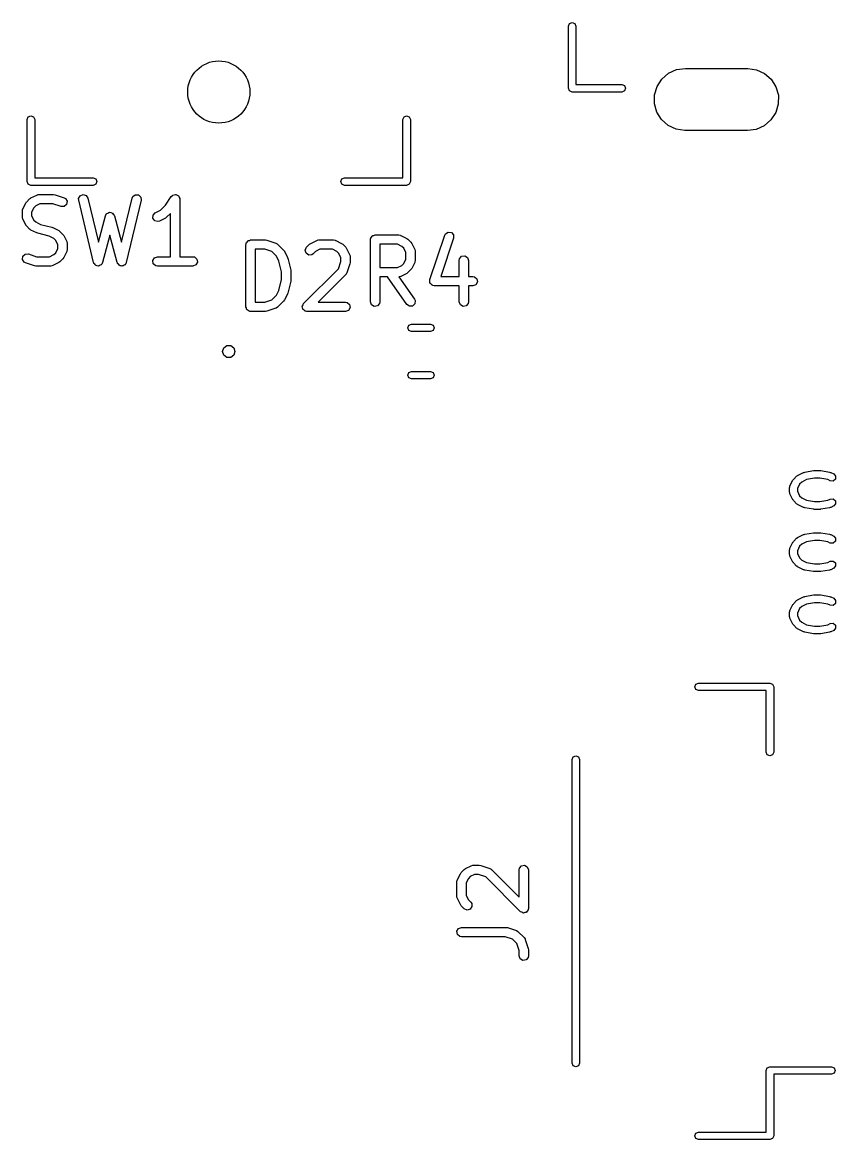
# Model space of a CAD drawing. Extents: x 4.56 to 6.28, y -4.66 to -2.14.
# Drawn here: x 4.561 to 5.075, y -3.934 to -3.227 of the extents above; entities that cross this region are included whole.
import ezdxf

# ---------------------------------------------------------------- set-up
doc = ezdxf.new("R2010")
doc.units = 0
doc.header["$MEASUREMENT"] = 0
doc.layers.add('BLACK', color=7, linetype='CONTINUOUS')

msp = doc.modelspace()

# ---------------------------------------------------------------- linework, layer by layer
at = {"layer": 'BLACK', "linetype": 'CONTINUOUS'}
for p, q in [((4.9063, -3.22913), (4.90699, -3.22746)), ((4.9063, -3.2685), (4.9063, -3.22913)), ((4.90699, -3.22746), (4.90866, -3.22677)), ((4.90866, -3.22677), (4.91033, -3.22746)), ((4.91033, -3.22746), (4.91102, -3.22913)), ((4.91102, -3.22913), (4.91102, -3.26614)), ((4.96548, -3.26265), (4.96971, -3.25901)), ((4.96971, -3.25901), (4.97479, -3.2567)), ((4.97479, -3.2567), (4.98031, -3.25591)), ((4.98031, -3.25591), (5.01969, -3.25591)), ((5.01969, -3.25591), (5.01993, -3.25591)), ((5.01993, -3.25591), (5.02544, -3.25677)), ((5.02544, -3.25677), (5.03049, -3.25914)), ((5.03049, -3.25914), (5.03468, -3.26283)), ((4.91102, -3.26614), (4.94016, -3.26614)), ((4.94016, -3.26614), (4.94183, -3.26683)), ((4.96245, -3.26733), (4.96548, -3.26265)), ((5.03468, -3.26283), (5.03765, -3.26755)), ((4.90699, -3.27017), (4.9063, -3.2685)), ((4.90866, -3.27087), (4.90699, -3.27017)), ((4.94016, -3.27087), (4.90866, -3.27087)), ((4.94183, -3.27017), (4.94016, -3.27087)), ((4.94183, -3.26683), (4.94252, -3.2685)), ((4.94252, -3.2685), (4.94183, -3.27017)), ((4.96081, -3.27826), (4.96085, -3.27268)), ((4.96085, -3.27268), (4.96245, -3.26733)), ((5.03765, -3.26755), (5.03919, -3.27292)), ((5.03919, -3.27292), (5.03915, -3.2785)), ((4.96235, -3.28363), (4.96081, -3.27826)), ((5.03915, -3.2785), (5.03755, -3.28385)), ((4.56378, -3.28819), (4.56447, -3.28652)), ((4.56447, -3.28652), (4.56614, -3.28583)), ((4.56614, -3.28583), (4.56781, -3.28652)), ((4.56781, -3.28652), (4.5685, -3.28819)), ((4.80157, -3.28819), (4.80227, -3.28652)), ((4.80227, -3.28652), (4.80394, -3.28583)), ((4.80394, -3.28583), (4.80561, -3.28652)), ((4.80561, -3.28652), (4.8063, -3.28819)), ((4.96532, -3.28835), (4.96235, -3.28363)), ((5.03755, -3.28385), (5.03452, -3.28853)), ((4.56378, -3.32756), (4.56378, -3.28819)), ((4.5685, -3.28819), (4.5685, -3.3252)), ((4.80157, -3.3252), (4.80157, -3.28819)), ((4.8063, -3.28819), (4.8063, -3.32756)), ((4.96951, -3.29204), (4.96532, -3.28835)), ((4.97456, -3.29442), (4.96951, -3.29204)), ((4.98007, -3.29527), (4.97456, -3.29442)), ((5.02521, -3.29448), (5.01969, -3.29528)), ((5.03029, -3.29217), (5.02521, -3.29448)), ((5.03452, -3.28853), (5.03029, -3.29217)), ((4.98031, -3.29528), (4.98007, -3.29527)), ((5.01969, -3.29528), (4.98031, -3.29528)), ((4.56447, -3.32923), (4.56378, -3.32756)), ((4.56614, -3.32992), (4.56447, -3.32923)), ((4.60551, -3.32992), (4.56614, -3.32992)), ((4.5685, -3.3252), (4.60551, -3.3252)), ((4.60551, -3.3252), (4.60718, -3.32589)), ((4.60718, -3.32923), (4.60551, -3.32992)), ((4.60718, -3.32589), (4.60787, -3.32756)), ((4.60787, -3.32756), (4.60718, -3.32923)), ((4.7622, -3.32756), (4.7629, -3.32589)), ((4.7629, -3.32923), (4.7622, -3.32756)), ((4.7629, -3.32589), (4.76457, -3.3252)), ((4.76457, -3.32992), (4.7629, -3.32923)), ((4.76457, -3.3252), (4.80157, -3.3252)), ((4.80394, -3.32992), (4.76457, -3.32992)), ((4.80561, -3.32923), (4.80394, -3.32992)), ((4.8063, -3.32756), (4.80561, -3.32923)), ((4.56608, -3.33791), (4.56983, -3.33604)), ((4.56983, -3.33604), (4.57081, -3.33574)), ((4.57081, -3.33574), (4.57098, -3.33578)), ((4.57098, -3.33578), (4.57115, -3.33572)), ((4.57115, -3.33572), (4.58052, -3.33572)), ((4.58052, -3.33572), (4.58139, -3.33588)), ((4.58139, -3.33588), (4.58145, -3.33588)), ((4.58145, -3.33588), (4.58708, -3.33775)), ((4.59634, -3.33834), (4.59724, -3.33653)), ((4.59724, -3.33653), (4.59909, -3.33573)), ((4.59909, -3.33573), (4.60103, -3.33631)), ((4.60103, -3.33631), (4.60214, -3.33799)), ((4.63014, -3.33799), (4.63055, -3.33705)), ((4.63055, -3.33705), (4.63217, -3.33585)), ((4.63217, -3.33585), (4.63419, -3.33597)), ((4.63419, -3.33597), (4.63565, -3.33735)), ((4.63565, -3.33735), (4.63589, -3.33936)), ((4.65134, -3.34242), (4.65493, -3.33704)), ((4.65493, -3.33704), (4.65564, -3.3363)), ((4.65564, -3.3363), (4.6558, -3.33625)), ((4.6558, -3.33625), (4.65591, -3.33612)), ((4.65591, -3.33612), (4.65675, -3.33597)), ((4.65675, -3.33597), (4.65758, -3.33573)), ((4.65758, -3.33573), (4.65773, -3.3358)), ((4.65773, -3.3358), (4.6579, -3.33577)), ((4.6579, -3.33577), (4.65864, -3.3362)), ((4.65864, -3.3362), (4.65943, -3.33654)), ((4.65943, -3.33654), (4.6595, -3.33669)), ((4.6595, -3.33669), (4.65965, -3.33678)), ((4.65965, -3.33678), (4.65994, -3.33758)), ((4.56101, -3.34485), (4.56288, -3.34111)), ((4.56288, -3.34111), (4.56341, -3.3404)), ((4.56341, -3.3404), (4.56344, -3.34034)), ((4.56344, -3.34034), (4.56531, -3.33846)), ((4.56531, -3.33846), (4.56603, -3.33796)), ((4.56603, -3.33796), (4.56608, -3.33791)), ((4.56795, -3.34418), (4.5666, -3.34687)), ((4.56915, -3.34298), (4.56795, -3.34418)), ((4.57184, -3.34163), (4.56915, -3.34298)), ((4.58004, -3.34163), (4.57184, -3.34163)), ((4.58521, -3.34335), (4.58004, -3.34163)), ((4.58723, -3.3433), (4.58521, -3.34335)), ((4.58708, -3.33775), (4.58798, -3.33824)), ((4.58874, -3.34196), (4.58723, -3.3433)), ((4.58798, -3.33824), (4.58904, -3.33996)), ((4.58904, -3.33996), (4.58874, -3.34196)), ((4.5964, -3.33936), (4.59634, -3.33834)), ((4.60577, -3.37873), (4.5964, -3.33936)), ((4.60214, -3.33799), (4.6088, -3.36598)), ((4.62348, -3.36598), (4.63014, -3.33799)), ((4.63589, -3.33936), (4.62651, -3.37873)), ((4.64814, -3.34562), (4.65134, -3.34242)), ((4.65994, -3.33758), (4.66032, -3.33835)), ((4.66032, -3.33835), (4.66028, -3.33852)), ((4.66028, -3.33852), (4.66034, -3.33868)), ((4.66034, -3.33868), (4.66034, -3.37509)), ((4.5607, -3.34618), (4.56087, -3.34517)), ((4.5607, -3.34992), (4.5607, -3.34618)), ((4.56076, -3.35009), (4.5607, -3.34992)), ((4.56071, -3.35026), (4.56076, -3.35009)), ((4.56101, -3.35125), (4.56071, -3.35026)), ((4.56087, -3.34517), (4.56099, -3.34503)), ((4.56099, -3.34503), (4.56101, -3.34485)), ((4.56288, -3.355), (4.56101, -3.35125)), ((4.5666, -3.34687), (4.5666, -3.34923)), ((4.5666, -3.34923), (4.56795, -3.35193)), ((4.6088, -3.36598), (4.61329, -3.34916)), ((4.61329, -3.34916), (4.61372, -3.34823)), ((4.61372, -3.34823), (4.61394, -3.34808)), ((4.61394, -3.34808), (4.61406, -3.34783)), ((4.61406, -3.34783), (4.61475, -3.34751)), ((4.61475, -3.34751), (4.61537, -3.34707)), ((4.61537, -3.34707), (4.61564, -3.3471)), ((4.61564, -3.3471), (4.61589, -3.34698)), ((4.61589, -3.34698), (4.61663, -3.34718)), ((4.61663, -3.34718), (4.61739, -3.34725)), ((4.61739, -3.34725), (4.61758, -3.34744)), ((4.61758, -3.34744), (4.61784, -3.34751)), ((4.61784, -3.34751), (4.61828, -3.34813)), ((4.61828, -3.34813), (4.61882, -3.34867)), ((4.61882, -3.34867), (4.61884, -3.34894)), ((4.61884, -3.34894), (4.61899, -3.34916)), ((4.61899, -3.34916), (4.62348, -3.36598)), ((4.64331, -3.35077), (4.64343, -3.34875)), ((4.64451, -3.35239), (4.64331, -3.35077)), ((4.64343, -3.34875), (4.64482, -3.34728)), ((4.64482, -3.34728), (4.64814, -3.34562)), ((4.65121, -3.35069), (4.64746, -3.35257)), ((4.65125, -3.35064), (4.65121, -3.35069)), ((4.65198, -3.35014), (4.65125, -3.35064)), ((4.65443, -3.34768), (4.65198, -3.35014)), ((4.65443, -3.37509), (4.65443, -3.34768)), ((4.56293, -3.35504), (4.56288, -3.355)), ((4.56344, -3.35576), (4.56293, -3.35504)), ((4.56531, -3.35764), (4.56344, -3.35576)), ((4.56537, -3.35766), (4.56531, -3.35764)), ((4.56608, -3.35819), (4.56537, -3.35766)), ((4.56983, -3.36007), (4.56608, -3.35819)), ((4.56795, -3.35193), (4.56915, -3.35312)), ((4.56915, -3.35312), (4.57218, -3.35464)), ((4.57218, -3.35464), (4.57936, -3.35643)), ((4.57936, -3.35643), (4.57983, -3.35664)), ((4.57983, -3.35664), (4.57997, -3.35666)), ((4.57997, -3.35666), (4.58372, -3.35853)), ((4.58372, -3.35853), (4.58443, -3.35906)), ((4.64648, -3.35286), (4.64451, -3.35239)), ((4.64746, -3.35257), (4.64648, -3.35286)), ((4.56997, -3.36008), (4.56983, -3.36007)), ((4.57043, -3.36029), (4.56997, -3.36008)), ((4.57762, -3.36208), (4.57043, -3.36029)), ((4.58065, -3.3636), (4.57762, -3.36208)), ((4.58184, -3.3648), (4.58065, -3.3636)), ((4.58319, -3.36749), (4.58184, -3.3648)), ((4.58443, -3.35906), (4.58448, -3.35909)), ((4.58448, -3.35909), (4.58636, -3.36096)), ((4.58636, -3.36096), (4.58686, -3.36168)), ((4.58686, -3.36168), (4.58691, -3.36173)), ((4.58691, -3.36173), (4.58879, -3.36548)), ((4.58879, -3.36548), (4.58908, -3.36646)), ((4.61614, -3.36138), (4.6115, -3.37881)), ((4.62079, -3.37881), (4.61614, -3.36138)), ((4.70291, -3.36582), (4.7033, -3.36515)), ((4.7033, -3.36515), (4.70355, -3.36506)), ((4.70355, -3.36506), (4.70372, -3.36486)), ((4.70372, -3.36486), (4.70447, -3.36473)), ((4.70447, -3.36473), (4.70519, -3.36446)), ((4.70519, -3.36446), (4.71457, -3.36446)), ((4.71457, -3.36446), (4.71544, -3.36462)), ((4.71544, -3.36462), (4.7155, -3.36462)), ((4.7155, -3.36462), (4.72112, -3.36649)), ((4.74324, -3.36665), (4.74699, -3.36478)), ((4.74699, -3.36478), (4.74798, -3.36448)), ((4.74798, -3.36448), (4.74815, -3.36452)), ((4.74815, -3.36452), (4.74831, -3.36446)), ((4.74831, -3.36446), (4.75769, -3.36446)), ((4.75769, -3.36446), (4.7587, -3.36464)), ((4.7587, -3.36464), (4.75883, -3.36476)), ((4.75883, -3.36476), (4.75901, -3.36478)), ((4.75901, -3.36478), (4.76276, -3.36665)), ((4.78098, -3.36427), (4.78105, -3.36388)), ((4.78098, -3.40364), (4.78098, -3.36427)), ((4.78103, -3.36375), (4.78109, -3.36364)), ((4.78105, -3.36388), (4.78103, -3.36375)), ((4.78109, -3.36364), (4.78116, -3.36326)), ((4.78116, -3.36326), (4.78165, -3.36267)), ((4.78165, -3.36267), (4.78204, -3.362)), ((4.78204, -3.362), (4.78229, -3.36191)), ((4.78229, -3.36191), (4.78246, -3.36171)), ((4.78246, -3.36171), (4.78321, -3.36158)), ((4.78321, -3.36158), (4.78393, -3.36131)), ((4.78393, -3.36131), (4.79893, -3.36131)), ((4.79893, -3.36131), (4.79994, -3.36149)), ((4.79994, -3.36149), (4.80008, -3.36161)), ((4.80008, -3.36161), (4.80025, -3.36163)), ((4.80025, -3.36163), (4.804, -3.3635)), ((4.804, -3.3635), (4.80471, -3.36403)), ((4.80471, -3.36403), (4.80477, -3.36405)), ((4.80477, -3.36405), (4.80664, -3.36593)), ((4.81863, -3.38958), (4.828, -3.36146)), ((4.8336, -3.36333), (4.82553, -3.38756)), ((4.828, -3.36146), (4.82849, -3.36056)), ((4.82849, -3.36056), (4.83021, -3.3595)), ((4.83021, -3.3595), (4.83221, -3.3598)), ((4.83221, -3.3598), (4.83355, -3.36131)), ((4.83355, -3.36131), (4.8336, -3.36333)), ((4.58065, -3.37374), (4.58184, -3.37255)), ((4.58184, -3.37255), (4.58319, -3.36985)), ((4.58319, -3.36985), (4.58319, -3.36749)), ((4.58879, -3.37187), (4.58691, -3.37562)), ((4.58881, -3.37169), (4.58879, -3.37187)), ((4.58892, -3.37156), (4.58881, -3.37169)), ((4.5891, -3.37055), (4.58892, -3.37156)), ((4.58908, -3.36646), (4.58904, -3.36663)), ((4.58904, -3.36663), (4.5891, -3.3668)), ((4.5891, -3.3668), (4.5891, -3.37055)), ((4.70224, -3.36742), (4.70231, -3.36703)), ((4.70224, -3.40679), (4.70224, -3.36742)), ((4.70229, -3.3669), (4.70235, -3.36679)), ((4.70231, -3.36703), (4.70229, -3.3669)), ((4.70235, -3.36679), (4.70242, -3.36641)), ((4.70242, -3.36641), (4.70291, -3.36582)), ((4.70815, -3.37037), (4.70815, -3.40383)), ((4.71409, -3.37037), (4.70815, -3.37037)), ((4.7186, -3.37187), (4.71409, -3.37037)), ((4.72151, -3.37479), (4.7186, -3.37187)), ((4.72112, -3.36649), (4.72203, -3.36698)), ((4.72203, -3.36698), (4.72212, -3.36713)), ((4.72212, -3.36713), (4.72228, -3.3672)), ((4.72228, -3.3672), (4.72603, -3.37095)), ((4.72603, -3.37095), (4.72654, -3.37168)), ((4.72654, -3.37168), (4.72658, -3.37172)), ((4.72658, -3.37172), (4.72846, -3.37547)), ((4.73975, -3.37091), (4.7406, -3.36908)), ((4.74027, -3.37286), (4.73975, -3.37091)), ((4.7406, -3.36908), (4.74248, -3.3672)), ((4.74248, -3.3672), (4.7432, -3.3667)), ((4.7432, -3.3667), (4.74324, -3.36665)), ((4.74631, -3.37172), (4.74478, -3.37325)), ((4.74901, -3.37037), (4.74631, -3.37172)), ((4.75699, -3.37037), (4.74901, -3.37037)), ((4.75969, -3.37172), (4.75699, -3.37037)), ((4.76088, -3.37292), (4.75969, -3.37172)), ((4.76276, -3.36665), (4.76347, -3.36718)), ((4.76347, -3.36718), (4.76352, -3.3672)), ((4.76352, -3.3672), (4.7654, -3.36908)), ((4.7654, -3.36908), (4.76591, -3.3698)), ((4.76591, -3.3698), (4.76595, -3.36985)), ((4.76595, -3.36985), (4.76783, -3.3736)), ((4.78689, -3.36722), (4.78689, -3.38194)), ((4.79823, -3.36722), (4.78689, -3.36722)), ((4.80093, -3.36857), (4.79823, -3.36722)), ((4.80213, -3.36977), (4.80093, -3.36857)), ((4.80348, -3.37246), (4.80213, -3.36977)), ((4.80348, -3.37669), (4.80348, -3.37246)), ((4.80664, -3.36593), (4.80715, -3.36665)), ((4.80715, -3.36665), (4.8072, -3.3667)), ((4.8072, -3.3667), (4.80907, -3.37045)), ((4.80907, -3.37045), (4.80936, -3.37143)), ((4.80936, -3.37143), (4.80932, -3.3716)), ((4.80932, -3.3716), (4.80938, -3.37177)), ((4.80938, -3.37177), (4.80938, -3.37739)), ((4.56076, -3.37676), (4.56105, -3.37477)), ((4.56181, -3.37848), (4.56076, -3.37676)), ((4.56105, -3.37477), (4.56256, -3.37343)), ((4.56271, -3.37897), (4.56181, -3.37848)), ((4.56256, -3.37343), (4.56458, -3.37337)), ((4.56834, -3.38085), (4.56271, -3.37897)), ((4.56458, -3.37337), (4.56975, -3.37509)), ((4.56975, -3.37509), (4.57795, -3.37509)), ((4.57795, -3.37509), (4.58065, -3.37374)), ((4.58372, -3.37881), (4.57997, -3.38069)), ((4.58376, -3.37877), (4.58372, -3.37881)), ((4.58448, -3.37826), (4.58376, -3.37877)), ((4.58636, -3.37638), (4.58448, -3.37826)), ((4.58639, -3.37633), (4.58636, -3.37638)), ((4.58691, -3.37562), (4.58639, -3.37633)), ((4.60594, -3.37899), (4.60577, -3.37873)), ((4.60597, -3.3793), (4.60594, -3.37899)), ((4.60648, -3.37981), (4.60597, -3.3793)), ((4.60688, -3.38042), (4.60648, -3.37981)), ((4.61106, -3.37974), (4.61081, -3.37992)), ((4.6115, -3.37881), (4.61106, -3.37974)), ((4.62097, -3.37906), (4.62079, -3.37881)), ((4.621, -3.37937), (4.62097, -3.37906)), ((4.62153, -3.37987), (4.621, -3.37937)), ((4.62194, -3.38046), (4.62153, -3.37987)), ((4.62586, -3.37986), (4.62573, -3.38014)), ((4.62611, -3.37967), (4.62586, -3.37986)), ((4.62651, -3.37873), (4.62611, -3.37967)), ((4.64323, -3.37753), (4.64424, -3.37578)), ((4.64358, -3.37952), (4.64323, -3.37753)), ((4.64513, -3.38082), (4.64358, -3.37952)), ((4.64424, -3.37578), (4.64614, -3.37509)), ((4.64614, -3.37509), (4.65443, -3.37509)), ((4.66034, -3.37509), (4.66864, -3.37509)), ((4.66864, -3.37509), (4.66965, -3.37527)), ((4.66965, -3.37527), (4.67119, -3.37657)), ((4.67154, -3.37856), (4.67053, -3.38031)), ((4.67119, -3.37657), (4.67154, -3.37856)), ((4.72303, -3.37782), (4.72151, -3.37479)), ((4.72474, -3.38465), (4.72303, -3.37782)), ((4.72846, -3.37547), (4.7286, -3.37596)), ((4.7286, -3.37596), (4.72868, -3.37607)), ((4.72868, -3.37607), (4.73055, -3.38357)), ((4.74192, -3.37402), (4.74027, -3.37286)), ((4.74394, -3.37384), (4.74192, -3.37402)), ((4.74478, -3.37325), (4.74394, -3.37384)), ((4.76073, -3.38269), (4.76223, -3.37819)), ((4.76223, -3.37561), (4.76088, -3.37292)), ((4.76223, -3.37819), (4.76223, -3.37561)), ((4.76799, -3.3796), (4.76611, -3.38522)), ((4.76783, -3.3736), (4.76812, -3.37458)), ((4.76814, -3.37867), (4.76799, -3.37953)), ((4.76799, -3.37953), (4.76799, -3.3796)), ((4.76812, -3.37458), (4.76808, -3.37475)), ((4.76808, -3.37475), (4.76814, -3.37492)), ((4.76814, -3.37492), (4.76814, -3.37867)), ((4.80093, -3.38059), (4.80213, -3.37939)), ((4.80213, -3.37939), (4.80348, -3.37669)), ((4.80907, -3.37871), (4.8072, -3.38246)), ((4.80909, -3.37854), (4.80907, -3.37871)), ((4.80921, -3.3784), (4.80909, -3.37854)), ((4.80938, -3.37739), (4.80921, -3.3784)), ((4.83722, -3.37739), (4.8374, -3.37638)), ((4.83722, -3.38756), (4.83722, -3.37739)), ((4.8374, -3.37638), (4.8387, -3.37483)), ((4.8387, -3.37483), (4.84069, -3.37448)), ((4.84069, -3.37448), (4.84244, -3.37549)), ((4.84244, -3.37549), (4.84313, -3.37739)), ((4.84313, -3.37739), (4.84313, -3.38756)), ((4.5684, -3.38085), (4.56834, -3.38085)), ((4.56927, -3.381), (4.5684, -3.38085)), ((4.57865, -3.381), (4.56927, -3.381)), ((4.57881, -3.38094), (4.57865, -3.381)), ((4.57898, -3.38098), (4.57881, -3.38094)), ((4.57997, -3.38069), (4.57898, -3.38098)), ((4.60718, -3.38051), (4.60688, -3.38042)), ((4.6074, -3.38072), (4.60718, -3.38051)), ((4.60812, -3.38079), (4.6074, -3.38072)), ((4.60882, -3.38099), (4.60812, -3.38079)), ((4.6091, -3.38087), (4.60882, -3.38099)), ((4.60941, -3.3809), (4.6091, -3.38087)), ((4.61, -3.38048), (4.60941, -3.3809)), ((4.61067, -3.38019), (4.61, -3.38048)), ((4.61081, -3.37992), (4.61067, -3.38019)), ((4.62224, -3.38054), (4.62194, -3.38046)), ((4.62247, -3.38076), (4.62224, -3.38054)), ((4.62319, -3.3808), (4.62247, -3.38076)), ((4.62389, -3.38099), (4.62319, -3.3808)), ((4.62418, -3.38086), (4.62389, -3.38099)), ((4.62448, -3.38088), (4.62418, -3.38086)), ((4.62507, -3.38044), (4.62448, -3.38088)), ((4.62573, -3.38014), (4.62507, -3.38044)), ((4.64614, -3.381), (4.64513, -3.38082)), ((4.66864, -3.381), (4.64614, -3.381)), ((4.67053, -3.38031), (4.66864, -3.381)), ((4.72474, -3.38955), (4.72474, -3.38465)), ((4.73055, -3.38357), (4.7306, -3.38416)), ((4.7306, -3.38416), (4.73064, -3.38429)), ((4.73064, -3.38429), (4.73064, -3.38991)), ((4.73873, -3.4047), (4.76073, -3.38269)), ((4.7654, -3.38638), (4.74794, -3.40383)), ((4.76547, -3.38622), (4.7654, -3.38638)), ((4.76562, -3.38612), (4.76547, -3.38622)), ((4.76611, -3.38522), (4.76562, -3.38612)), ((4.78689, -3.38194), (4.79823, -3.38194)), ((4.79823, -3.38194), (4.80093, -3.38059)), ((4.804, -3.38566), (4.80025, -3.38753)), ((4.80405, -3.38561), (4.804, -3.38566)), ((4.80477, -3.3851), (4.80405, -3.38561)), ((4.80664, -3.38323), (4.80477, -3.3851)), ((4.80667, -3.38317), (4.80664, -3.38323)), ((4.8072, -3.38246), (4.80667, -3.38317)), ((4.72303, -3.39638), (4.72474, -3.38955)), ((4.73055, -3.39063), (4.72868, -3.39813)), ((4.73064, -3.38991), (4.73054, -3.39049)), ((4.73054, -3.39049), (4.73055, -3.39063)), ((4.79177, -3.38784), (4.78689, -3.38784)), ((4.78689, -3.38784), (4.78689, -3.40364)), ((4.80401, -3.40533), (4.79177, -3.38784)), ((4.7991, -3.38778), (4.79897, -3.38783)), ((4.79897, -3.38783), (4.80885, -3.40194)), ((4.79927, -3.38782), (4.7991, -3.38778)), ((4.80025, -3.38753), (4.79927, -3.38782)), ((4.81852, -3.39), (4.81863, -3.38981)), ((4.81866, -3.39079), (4.81852, -3.39)), ((4.81863, -3.38981), (4.81863, -3.38958)), ((4.81868, -3.3916), (4.81866, -3.39079)), ((4.81883, -3.39177), (4.81868, -3.3916)), ((4.81887, -3.39199), (4.81883, -3.39177)), ((4.81949, -3.39251), (4.81887, -3.39199)), ((4.82002, -3.39311), (4.81949, -3.39251)), ((4.82025, -3.39314), (4.82002, -3.39311)), ((4.82042, -3.39329), (4.82025, -3.39314)), ((4.82143, -3.39347), (4.82042, -3.39329)), ((4.83722, -3.39347), (4.82143, -3.39347)), ((4.82553, -3.38756), (4.83722, -3.38756)), ((4.83722, -3.40364), (4.83722, -3.39347)), ((4.84313, -3.38756), (4.8458, -3.38756)), ((4.8458, -3.39347), (4.84313, -3.39347)), ((4.84313, -3.39347), (4.84313, -3.40364)), ((4.8458, -3.38756), (4.84681, -3.38774)), ((4.8477, -3.39278), (4.8458, -3.39347)), ((4.84681, -3.38774), (4.84836, -3.38904)), ((4.84871, -3.39103), (4.8477, -3.39278)), ((4.84836, -3.38904), (4.84871, -3.39103)), ((4.7186, -3.40233), (4.72151, -3.39941)), ((4.72151, -3.39941), (4.72303, -3.39638)), ((4.72846, -3.39873), (4.72658, -3.40248)), ((4.72847, -3.39859), (4.72846, -3.39873)), ((4.72868, -3.39813), (4.72847, -3.39859)), ((4.7025, -3.40751), (4.70224, -3.40679)), ((4.70264, -3.40826), (4.7025, -3.40751)), ((4.70815, -3.40383), (4.71409, -3.40383)), ((4.71409, -3.40383), (4.7186, -3.40233)), ((4.72112, -3.40771), (4.7155, -3.40959)), ((4.72126, -3.4076), (4.72112, -3.40771)), ((4.72144, -3.40759), (4.72126, -3.4076)), ((4.72228, -3.407), (4.72144, -3.40759)), ((4.72603, -3.40325), (4.72228, -3.407)), ((4.72606, -3.40319), (4.72603, -3.40325)), ((4.72658, -3.40248), (4.72606, -3.40319)), ((4.73787, -3.40653), (4.73793, -3.40641)), ((4.7381, -3.40739), (4.73787, -3.40653)), ((4.73791, -3.40627), (4.73835, -3.4055)), ((4.73793, -3.40641), (4.73791, -3.40627)), ((4.73826, -3.40826), (4.7381, -3.40739)), ((4.73835, -3.4055), (4.73873, -3.4047)), ((4.74794, -3.40383), (4.76519, -3.40383)), ((4.76519, -3.40383), (4.7662, -3.40401)), ((4.7662, -3.40401), (4.76774, -3.40531)), ((4.76809, -3.4073), (4.76708, -3.40905)), ((4.76774, -3.40531), (4.76809, -3.4073)), ((4.78167, -3.40553), (4.78098, -3.40364)), ((4.78342, -3.40654), (4.78167, -3.40553)), ((4.78541, -3.40619), (4.78342, -3.40654)), ((4.78671, -3.40465), (4.78541, -3.40619)), ((4.78689, -3.40364), (4.78671, -3.40465)), ((4.80567, -3.40649), (4.80401, -3.40533)), ((4.80768, -3.40631), (4.80567, -3.40649)), ((4.80911, -3.40489), (4.80768, -3.40631)), ((4.80885, -3.40194), (4.80928, -3.40287)), ((4.80928, -3.40287), (4.80911, -3.40489)), ((4.83791, -3.40553), (4.83722, -3.40364)), ((4.83966, -3.40654), (4.83791, -3.40553)), ((4.84165, -3.40619), (4.83966, -3.40654)), ((4.84295, -3.40465), (4.84165, -3.40619)), ((4.84313, -3.40364), (4.84295, -3.40465)), ((4.70284, -3.40843), (4.70264, -3.40826)), ((4.70293, -3.40868), (4.70284, -3.40843)), ((4.7036, -3.40907), (4.70293, -3.40868)), ((4.70418, -3.40956), (4.7036, -3.40907)), ((4.70457, -3.40963), (4.70418, -3.40956)), ((4.70468, -3.40969), (4.70457, -3.40963)), ((4.70481, -3.40967), (4.70468, -3.40969)), ((4.70519, -3.40974), (4.70481, -3.40967)), ((4.71457, -3.40974), (4.70519, -3.40974)), ((4.71463, -3.40972), (4.71457, -3.40974)), ((4.7155, -3.40959), (4.71463, -3.40972)), ((4.73836, -3.40835), (4.73826, -3.40826)), ((4.73839, -3.40848), (4.73836, -3.40835)), ((4.73912, -3.40899), (4.73839, -3.40848)), ((4.7398, -3.40956), (4.73912, -3.40899)), ((4.73998, -3.40959), (4.7398, -3.40956)), ((4.74005, -3.40964), (4.73998, -3.40959)), ((4.74018, -3.40963), (4.74005, -3.40964)), ((4.74081, -3.40974), (4.74018, -3.40963)), ((4.76519, -3.40974), (4.74081, -3.40974)), ((4.76708, -3.40905), (4.76519, -3.40974)), ((4.80458, -3.42008), (4.80527, -3.41841)), ((4.80527, -3.42175), (4.80458, -3.42008)), ((4.80527, -3.41841), (4.80694, -3.41772)), ((4.80694, -3.42244), (4.80527, -3.42175)), ((4.80694, -3.41772), (4.81904, -3.41772)), ((4.81904, -3.41772), (4.82071, -3.41841)), ((4.82071, -3.42175), (4.81904, -3.42244)), ((4.82071, -3.41841), (4.8214, -3.42008)), ((4.8214, -3.42008), (4.82071, -3.42175)), ((4.81904, -3.42244), (4.80694, -3.42244)), ((4.6874, -3.43504), (4.68815, -3.43273)), ((4.68815, -3.43735), (4.6874, -3.43504)), ((4.68815, -3.43273), (4.69012, -3.4313)), ((4.69012, -3.4313), (4.69256, -3.4313)), ((4.69256, -3.4313), (4.69452, -3.43273)), ((4.69452, -3.43273), (4.69528, -3.43504)), ((4.69528, -3.43504), (4.69452, -3.43735)), ((4.69012, -3.43878), (4.68815, -3.43735)), ((4.69256, -3.43878), (4.69012, -3.43878)), ((4.69452, -3.43735), (4.69256, -3.43878)), ((4.80458, -3.45), (4.80527, -3.44833)), ((4.80527, -3.45167), (4.80458, -3.45)), ((4.80527, -3.44833), (4.80694, -3.44764)), ((4.80694, -3.44764), (4.81904, -3.44764)), ((4.81904, -3.44764), (4.82071, -3.44833)), ((4.82071, -3.44833), (4.8214, -3.45)), ((4.8214, -3.45), (4.82071, -3.45167)), ((4.80694, -3.45236), (4.80527, -3.45167)), ((4.81904, -3.45236), (4.80694, -3.45236)), ((4.82071, -3.45167), (4.81904, -3.45236)), ((5.04888, -3.51579), (5.05075, -3.51391)), ((5.05075, -3.51391), (5.05113, -3.51376)), ((5.05113, -3.51376), (5.05139, -3.51345)), ((5.05139, -3.51345), (5.05514, -3.51158)), ((5.05514, -3.51158), (5.05552, -3.51155)), ((5.05552, -3.51155), (5.05584, -3.51135)), ((5.05584, -3.51135), (5.06146, -3.51041)), ((5.06146, -3.51041), (5.06167, -3.51046)), ((5.06167, -3.51046), (5.06187, -3.51038)), ((5.06187, -3.51038), (5.06562, -3.51038)), ((5.06562, -3.51038), (5.06581, -3.51046)), ((5.06581, -3.51046), (5.06602, -3.51041)), ((5.06602, -3.51041), (5.07165, -3.51135)), ((5.07165, -3.51135), (5.07197, -3.51155)), ((5.07197, -3.51155), (5.07234, -3.51158)), ((5.07234, -3.51158), (5.07422, -3.51252)), ((5.07422, -3.51252), (5.07545, -3.51394)), ((5.07545, -3.51394), (5.07532, -3.51582)), ((5.04628, -3.52128), (5.0465, -3.52075)), ((5.04628, -3.52409), (5.04628, -3.52128)), ((5.0465, -3.52075), (5.04654, -3.52018)), ((5.04654, -3.52018), (5.04842, -3.51643)), ((5.04842, -3.51643), (5.04872, -3.51616)), ((5.04872, -3.51616), (5.04888, -3.51579)), ((5.05264, -3.51899), (5.0512, -3.52186)), ((5.05395, -3.51768), (5.05264, -3.51899)), ((5.05701, -3.51615), (5.05395, -3.51768)), ((5.06207, -3.5153), (5.05701, -3.51615)), ((5.06541, -3.5153), (5.06207, -3.5153)), ((5.07047, -3.51615), (5.06541, -3.5153)), ((5.07202, -3.51692), (5.07047, -3.51615)), ((5.07389, -3.51705), (5.07202, -3.51692)), ((5.07532, -3.51582), (5.07389, -3.51705)), ((5.0465, -3.52462), (5.04628, -3.52409)), ((5.04654, -3.52519), (5.0465, -3.52462)), ((5.04842, -3.52894), (5.04654, -3.52519)), ((5.0512, -3.52186), (5.0512, -3.52351)), ((5.0512, -3.52351), (5.05264, -3.52638)), ((5.05264, -3.52638), (5.05395, -3.52769)), ((5.05395, -3.52769), (5.05701, -3.52922)), ((5.07202, -3.52845), (5.07389, -3.52832)), ((5.07389, -3.52832), (5.07532, -3.52955)), ((5.04872, -3.52921), (5.04842, -3.52894)), ((5.04888, -3.52958), (5.04872, -3.52921)), ((5.05075, -3.53145), (5.04888, -3.52958)), ((5.05113, -3.53161), (5.05075, -3.53145)), ((5.05139, -3.53192), (5.05113, -3.53161)), ((5.05514, -3.53379), (5.05139, -3.53192)), ((5.05552, -3.53382), (5.05514, -3.53379)), ((5.05584, -3.53402), (5.05552, -3.53382)), ((5.06146, -3.53495), (5.05584, -3.53402)), ((5.05701, -3.52922), (5.06207, -3.53007)), ((5.06167, -3.53491), (5.06146, -3.53495)), ((5.06187, -3.53499), (5.06167, -3.53491)), ((5.06562, -3.53499), (5.06187, -3.53499)), ((5.06207, -3.53007), (5.06541, -3.53007)), ((5.06541, -3.53007), (5.07047, -3.52922)), ((5.06581, -3.53491), (5.06562, -3.53499)), ((5.06602, -3.53495), (5.06581, -3.53491)), ((5.07165, -3.53402), (5.06602, -3.53495)), ((5.07047, -3.52922), (5.07202, -3.52845)), ((5.07197, -3.53382), (5.07165, -3.53402)), ((5.07234, -3.53379), (5.07197, -3.53382)), ((5.07422, -3.53285), (5.07234, -3.53379)), ((5.07545, -3.53143), (5.07422, -3.53285)), ((5.07532, -3.52955), (5.07545, -3.53143)), ((5.04654, -3.55955), (5.04842, -3.5558)), ((5.04842, -3.5558), (5.04872, -3.55553)), ((5.04872, -3.55553), (5.04888, -3.55516)), ((5.04888, -3.55516), (5.05075, -3.55328)), ((5.05075, -3.55328), (5.05113, -3.55313)), ((5.05113, -3.55313), (5.05139, -3.55282)), ((5.05139, -3.55282), (5.05514, -3.55095)), ((5.05701, -3.55552), (5.05395, -3.55705)), ((5.05514, -3.55095), (5.05552, -3.55092)), ((5.05552, -3.55092), (5.05584, -3.55072)), ((5.05584, -3.55072), (5.06146, -3.54979)), ((5.06207, -3.55467), (5.05701, -3.55552)), ((5.06146, -3.54979), (5.06167, -3.54983)), ((5.06167, -3.54983), (5.06187, -3.54975)), ((5.06187, -3.54975), (5.06562, -3.54975)), ((5.06541, -3.55467), (5.06207, -3.55467)), ((5.07047, -3.55552), (5.06541, -3.55467)), ((5.06562, -3.54975), (5.06581, -3.54983)), ((5.06581, -3.54983), (5.06602, -3.54979)), ((5.06602, -3.54979), (5.07165, -3.55072)), ((5.07202, -3.55629), (5.07047, -3.55552)), ((5.07165, -3.55072), (5.07197, -3.55092)), ((5.07197, -3.55092), (5.07234, -3.55095)), ((5.07389, -3.55642), (5.07202, -3.55629)), ((5.07234, -3.55095), (5.07422, -3.55189)), ((5.07532, -3.55519), (5.07389, -3.55642)), ((5.07422, -3.55189), (5.07545, -3.55331)), ((5.07545, -3.55331), (5.07532, -3.55519)), ((5.04628, -3.56065), (5.0465, -3.56012)), ((5.04628, -3.56346), (5.04628, -3.56065)), ((5.0465, -3.56399), (5.04628, -3.56346)), ((5.0465, -3.56012), (5.04654, -3.55955)), ((5.05264, -3.55836), (5.0512, -3.56123)), ((5.0512, -3.56123), (5.0512, -3.56288)), ((5.0512, -3.56288), (5.05264, -3.56575)), ((5.05395, -3.55705), (5.05264, -3.55836)), ((5.04654, -3.56456), (5.0465, -3.56399)), ((5.04842, -3.56831), (5.04654, -3.56456)), ((5.04872, -3.56858), (5.04842, -3.56831)), ((5.04888, -3.56895), (5.04872, -3.56858)), ((5.05075, -3.57083), (5.04888, -3.56895)), ((5.05264, -3.56575), (5.05395, -3.56706)), ((5.05395, -3.56706), (5.05701, -3.56859)), ((5.05701, -3.56859), (5.06207, -3.56944)), ((5.06207, -3.56944), (5.06541, -3.56944)), ((5.06541, -3.56944), (5.07047, -3.56859)), ((5.07047, -3.56859), (5.07202, -3.56782)), ((5.07202, -3.56782), (5.07389, -3.56769)), ((5.07389, -3.56769), (5.07532, -3.56892)), ((5.07545, -3.5708), (5.07422, -3.57222)), ((5.07532, -3.56892), (5.07545, -3.5708)), ((5.05113, -3.57098), (5.05075, -3.57083)), ((5.05139, -3.57129), (5.05113, -3.57098)), ((5.05514, -3.57316), (5.05139, -3.57129)), ((5.05552, -3.57319), (5.05514, -3.57316)), ((5.05584, -3.57339), (5.05552, -3.57319)), ((5.06146, -3.57432), (5.05584, -3.57339)), ((5.06167, -3.57428), (5.06146, -3.57432)), ((5.06187, -3.57436), (5.06167, -3.57428)), ((5.06562, -3.57436), (5.06187, -3.57436)), ((5.06581, -3.57428), (5.06562, -3.57436)), ((5.06602, -3.57432), (5.06581, -3.57428)), ((5.07165, -3.57339), (5.06602, -3.57432)), ((5.07197, -3.57319), (5.07165, -3.57339)), ((5.07234, -3.57316), (5.07197, -3.57319)), ((5.07422, -3.57222), (5.07234, -3.57316)), ((5.05139, -3.59219), (5.05514, -3.59032)), ((5.05514, -3.59032), (5.05552, -3.59029)), ((5.05552, -3.59029), (5.05584, -3.59009)), ((5.05584, -3.59009), (5.06146, -3.58916)), ((5.06146, -3.58916), (5.06167, -3.5892)), ((5.06167, -3.5892), (5.06187, -3.58912)), ((5.06187, -3.58912), (5.06562, -3.58912)), ((5.06562, -3.58912), (5.06581, -3.5892)), ((5.06581, -3.5892), (5.06602, -3.58916)), ((5.06602, -3.58916), (5.07165, -3.59009)), ((5.07165, -3.59009), (5.07197, -3.59029)), ((5.07197, -3.59029), (5.07234, -3.59032)), ((5.07234, -3.59032), (5.07422, -3.59126)), ((5.07422, -3.59126), (5.07545, -3.59268)), ((5.0465, -3.59949), (5.04654, -3.59892)), ((5.04654, -3.59892), (5.04842, -3.59517)), ((5.04842, -3.59517), (5.04872, -3.5949)), ((5.04872, -3.5949), (5.04888, -3.59453)), ((5.04888, -3.59453), (5.05075, -3.59265)), ((5.05075, -3.59265), (5.05113, -3.5925)), ((5.05113, -3.5925), (5.05139, -3.59219)), ((5.05264, -3.59773), (5.0512, -3.6006)), ((5.05395, -3.59642), (5.05264, -3.59773)), ((5.05701, -3.59489), (5.05395, -3.59642)), ((5.06207, -3.59404), (5.05701, -3.59489)), ((5.06541, -3.59404), (5.06207, -3.59404)), ((5.07047, -3.59489), (5.06541, -3.59404)), ((5.07202, -3.59566), (5.07047, -3.59489)), ((5.07389, -3.59579), (5.07202, -3.59566)), ((5.07532, -3.59456), (5.07389, -3.59579)), ((5.07545, -3.59268), (5.07532, -3.59456)), ((5.04628, -3.60002), (5.0465, -3.59949)), ((5.04628, -3.60283), (5.04628, -3.60002)), ((5.0465, -3.60336), (5.04628, -3.60283)), ((5.04654, -3.60393), (5.0465, -3.60336)), ((5.04842, -3.60768), (5.04654, -3.60393)), ((5.0512, -3.6006), (5.0512, -3.60225)), ((5.0512, -3.60225), (5.05264, -3.60512)), ((5.05264, -3.60512), (5.05395, -3.60643)), ((5.04872, -3.60795), (5.04842, -3.60768)), ((5.04888, -3.60832), (5.04872, -3.60795)), ((5.05075, -3.6102), (5.04888, -3.60832)), ((5.05113, -3.61035), (5.05075, -3.6102)), ((5.05139, -3.61066), (5.05113, -3.61035)), ((5.05514, -3.61253), (5.05139, -3.61066)), ((5.05395, -3.60643), (5.05701, -3.60796)), ((5.05552, -3.61256), (5.05514, -3.61253)), ((5.05584, -3.61276), (5.05552, -3.61256)), ((5.06146, -3.61369), (5.05584, -3.61276)), ((5.05701, -3.60796), (5.06207, -3.60881)), ((5.06207, -3.60881), (5.06541, -3.60881)), ((5.06541, -3.60881), (5.07047, -3.60796)), ((5.07165, -3.61276), (5.06602, -3.61369)), ((5.07047, -3.60796), (5.07202, -3.60719)), ((5.07197, -3.61256), (5.07165, -3.61276)), ((5.07234, -3.61253), (5.07197, -3.61256)), ((5.07202, -3.60719), (5.07389, -3.60706)), ((5.07422, -3.61159), (5.07234, -3.61253)), ((5.07389, -3.60706), (5.07532, -3.60829)), ((5.07545, -3.61017), (5.07422, -3.61159)), ((5.07532, -3.60829), (5.07545, -3.61017)), ((5.06167, -3.61365), (5.06146, -3.61369)), ((5.06187, -3.61373), (5.06167, -3.61365)), ((5.06562, -3.61373), (5.06187, -3.61373)), ((5.06581, -3.61365), (5.06562, -3.61373)), ((5.06602, -3.61369), (5.06581, -3.61365)), ((4.98622, -3.64724), (4.98691, -3.64557)), ((4.98691, -3.64891), (4.98622, -3.64724)), ((4.98691, -3.64557), (4.98858, -3.64488)), ((4.98858, -3.64488), (5.03386, -3.64488)), ((5.03386, -3.64488), (5.03553, -3.64557)), ((5.03553, -3.64557), (5.03622, -3.64724)), ((5.03622, -3.64724), (5.03622, -3.68858)), ((4.98858, -3.64961), (4.98691, -3.64891)), ((5.0315, -3.64961), (4.98858, -3.64961)), ((5.0315, -3.68858), (5.0315, -3.64961)), ((4.90935, -3.69164), (4.91102, -3.69094)), ((4.91102, -3.69094), (4.91269, -3.69164)), ((5.03219, -3.69025), (5.0315, -3.68858)), ((5.03386, -3.69094), (5.03219, -3.69025)), ((5.03553, -3.69025), (5.03386, -3.69094)), ((5.03622, -3.68858), (5.03553, -3.69025)), ((4.90866, -3.69331), (4.90935, -3.69164)), ((4.90866, -3.88543), (4.90866, -3.69331)), ((4.91269, -3.69164), (4.91339, -3.69331)), ((4.91339, -3.69331), (4.91339, -3.88543)), ((4.84111, -3.76236), (4.84485, -3.76048)), ((4.84485, -3.76048), (4.84584, -3.76019)), ((4.84584, -3.76019), (4.84601, -3.76023)), ((4.84601, -3.76023), (4.84618, -3.76017)), ((4.84618, -3.76017), (4.84992, -3.76017)), ((4.84992, -3.76017), (4.85079, -3.76032)), ((4.85079, -3.76032), (4.85086, -3.76032)), ((4.85086, -3.76032), (4.85648, -3.7622)), ((4.87527, -3.76211), (4.87657, -3.76057)), ((4.87657, -3.76057), (4.87856, -3.76022)), ((4.87856, -3.76022), (4.88031, -3.76123)), ((4.88031, -3.76123), (4.881, -3.76312)), ((4.83604, -3.7693), (4.83791, -3.76555)), ((4.83791, -3.76555), (4.83844, -3.76484)), ((4.83844, -3.76484), (4.83846, -3.76478)), ((4.83846, -3.76478), (4.84034, -3.76291)), ((4.84034, -3.76291), (4.84106, -3.7624)), ((4.84106, -3.7624), (4.84111, -3.76236)), ((4.84298, -3.76862), (4.84163, -3.77132)), ((4.84418, -3.76742), (4.84298, -3.76862)), ((4.84687, -3.76608), (4.84418, -3.76742)), ((4.84945, -3.76608), (4.84687, -3.76608)), ((4.85395, -3.76758), (4.84945, -3.76608)), ((4.87596, -3.78958), (4.85395, -3.76758)), ((4.85648, -3.7622), (4.85738, -3.76269)), ((4.85738, -3.76269), (4.85748, -3.76284)), ((4.85748, -3.76284), (4.85764, -3.76291)), ((4.85764, -3.76291), (4.87509, -3.78037)), ((4.87509, -3.76312), (4.87527, -3.76211)), ((4.87509, -3.78037), (4.87509, -3.76312)), ((4.881, -3.76312), (4.881, -3.7875)), ((4.83572, -3.77062), (4.8359, -3.76961)), ((4.83572, -3.78), (4.83572, -3.77062)), ((4.8359, -3.76961), (4.83602, -3.76948)), ((4.83602, -3.76948), (4.83604, -3.7693)), ((4.84163, -3.77132), (4.84163, -3.7793)), ((4.83578, -3.78016), (4.83572, -3.78)), ((4.83574, -3.78033), (4.83578, -3.78016)), ((4.83604, -3.78132), (4.83574, -3.78033)), ((4.83791, -3.78507), (4.83604, -3.78132)), ((4.84163, -3.7793), (4.84298, -3.782)), ((4.84298, -3.782), (4.84451, -3.78353)), ((4.83796, -3.78511), (4.83791, -3.78507)), ((4.83846, -3.78583), (4.83796, -3.78511)), ((4.84034, -3.78771), (4.83846, -3.78583)), ((4.84217, -3.78856), (4.84034, -3.78771)), ((4.84412, -3.78804), (4.84217, -3.78856)), ((4.84528, -3.78638), (4.84412, -3.78804)), ((4.84451, -3.78353), (4.8451, -3.78437)), ((4.8451, -3.78437), (4.84528, -3.78638)), ((4.87676, -3.78996), (4.87596, -3.78958)), ((4.87753, -3.7904), (4.87676, -3.78996)), ((4.87961, -3.78995), (4.87952, -3.79005)), ((4.87974, -3.78991), (4.87961, -3.78995)), ((4.88025, -3.78919), (4.87974, -3.78991)), ((4.88082, -3.78851), (4.88025, -3.78919)), ((4.88085, -3.78832), (4.88082, -3.78851)), ((4.8809, -3.78826), (4.88085, -3.78832)), ((4.881, -3.7875), (4.88089, -3.78813)), ((4.88089, -3.78813), (4.8809, -3.78826)), ((4.87767, -3.79038), (4.87753, -3.7904)), ((4.87779, -3.79044), (4.87767, -3.79038)), ((4.87865, -3.79021), (4.87779, -3.79044)), ((4.87952, -3.79005), (4.87865, -3.79021)), ((4.83577, -3.80198), (4.83678, -3.80023)), ((4.83612, -3.80397), (4.83577, -3.80198)), ((4.83767, -3.80527), (4.83612, -3.80397)), ((4.83678, -3.80023), (4.83868, -3.79954)), ((4.83868, -3.79954), (4.8668, -3.79954)), ((4.8668, -3.79954), (4.86767, -3.79969)), ((4.86767, -3.79969), (4.86773, -3.79969)), ((4.86773, -3.79969), (4.87336, -3.80157)), ((4.87336, -3.80157), (4.87426, -3.80206)), ((4.87426, -3.80206), (4.87435, -3.80221)), ((4.87435, -3.80221), (4.87451, -3.80228)), ((4.87451, -3.80228), (4.87826, -3.80603)), ((4.83868, -3.80545), (4.83767, -3.80527)), ((4.86632, -3.80545), (4.83868, -3.80545)), ((4.87083, -3.80695), (4.86632, -3.80545)), ((4.87359, -3.80971), (4.87083, -3.80695)), ((4.87509, -3.81422), (4.87359, -3.80971)), ((4.87826, -3.80603), (4.87885, -3.80687)), ((4.87885, -3.80687), (4.87886, -3.80705)), ((4.87886, -3.80705), (4.87897, -3.80718)), ((4.87897, -3.80718), (4.88085, -3.81281)), ((4.87509, -3.81749), (4.87509, -3.81422)), ((4.87578, -3.81939), (4.87509, -3.81749)), ((4.881, -3.81749), (4.88082, -3.8185)), ((4.88085, -3.81281), (4.88098, -3.81368)), ((4.88098, -3.81368), (4.881, -3.81374)), ((4.881, -3.81374), (4.881, -3.81749)), ((4.87753, -3.8204), (4.87578, -3.81939)), ((4.87952, -3.82005), (4.87753, -3.8204)), ((4.88082, -3.8185), (4.87952, -3.82005)), ((4.90935, -3.8871), (4.90866, -3.88543)), ((4.91102, -3.8878), (4.90935, -3.8871)), ((4.91269, -3.8871), (4.91102, -3.8878)), ((4.91339, -3.88543), (4.91269, -3.8871)), ((5.0315, -3.89016), (5.03219, -3.88849)), ((5.03219, -3.88849), (5.03386, -3.8878)), ((5.03386, -3.8878), (5.07283, -3.8878)), ((5.07283, -3.8878), (5.0745, -3.88849)), ((5.0745, -3.88849), (5.0752, -3.89016)), ((5.0315, -3.92913), (5.0315, -3.89016)), ((5.07283, -3.89252), (5.03622, -3.89252)), ((5.03622, -3.89252), (5.03622, -3.9315)), ((5.0745, -3.89183), (5.07283, -3.89252)), ((5.0752, -3.89016), (5.0745, -3.89183)), ((4.98622, -3.9315), (4.98691, -3.92983)), ((4.98691, -3.92983), (4.98858, -3.92913)), ((4.98858, -3.92913), (5.0315, -3.92913)), ((4.98691, -3.93317), (4.98622, -3.9315)), ((4.98858, -3.93386), (4.98691, -3.93317)), ((5.03386, -3.93386), (4.98858, -3.93386)), ((5.03553, -3.93317), (5.03386, -3.93386)), ((5.03622, -3.9315), (5.03553, -3.93317))]:
    msp.add_line(p, q, dxfattribs=at)
at = {"layer": 'BLACK'}
msp.add_circle((4.68504, -3.27087), 0.01969, dxfattribs=at)

doc.saveas('drawing.dxf')
